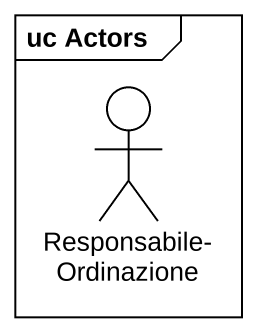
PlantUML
@startuml
mainframe uc Actors
actor "Responsabile-Ordinazione" as Responsabile_Ordinazione
@enduml
